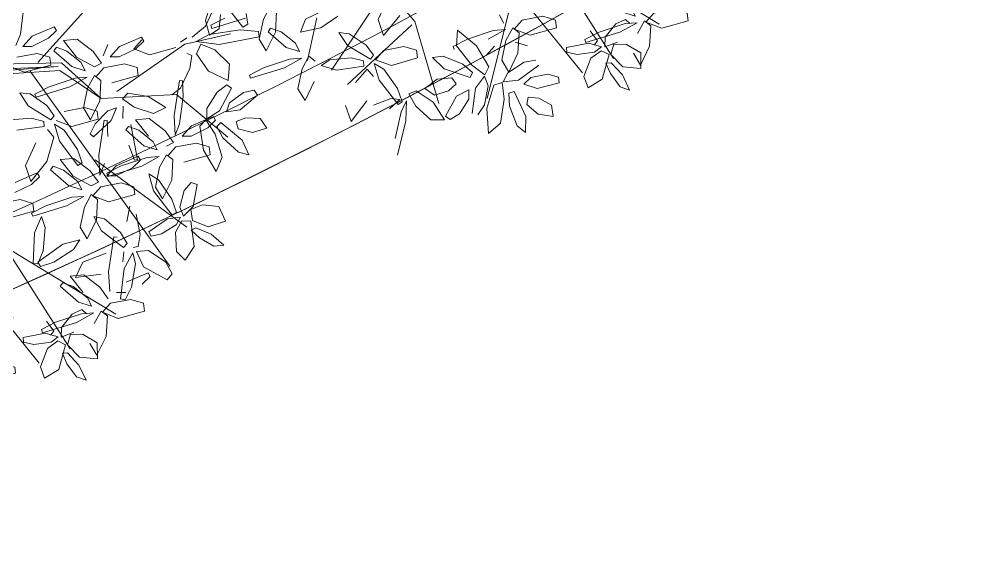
# Model space of a CAD drawing. Header units: millimetres. Extents: x 4980 to 19099, y 3891 to 5773.
# Drawn here: x 7873.9 to 7942.5, y 4163.3 to 4200.8 of the extents above; entities that cross this region are included whole.
import ezdxf

# ---------------------------------------------------------------- set-up
doc = ezdxf.new("R2010")
doc.units = ezdxf.units.MM
for name, color, linetype, lineweight in [('no3_ahşap gorunus on kalın', 34, 'Continuous', 20), ('no3_ölçü tefriş', 252, 'Continuous', 0), ('PLAN YAZI', 4, 'Continuous', 9)]:
    doc.layers.add(name, color=color, linetype=linetype, lineweight=lineweight)

# ---------------------------------------------------------------- blocks, each defined once
blk = doc.blocks.new('p34')
at = {"color": 44}
for p, q in [((1682.842, -14144.569), (1676.283, -14137.346)), ((1677.216, -14146.653), (1672.35, -14143.293)), ((1681.141, -14144.583), (1678.323, -14147.141)), ((1691.114, -14144.782), (1681.141, -14144.583)), ((1683.379, -14145.161), (1673.489, -14159.11)), ((1681.275, -14145.128), (1678.323, -14147.141)), ((1691.245, -14145.741), (1681.275, -14145.128)), ((1691.56, -14145.247), (1681.376, -14144.838)), ((1681.376, -14144.838), (1691.38, -14145.568)), ((1672.948, -14146.882), (1669.312, -14149.94)), ((1678.323, -14147.141), (1672.948, -14146.882)), ((1678.77, -14151.506), (1672.265, -14156.333)), ((1691.075, -14151.353), (1700.732, -14165.701)), ((1689.842, -14154.849), (1677.356, -14162.512)), ((1689.888, -14157.183), (1682.828, -14165.969)), ((1684.757, -14158.385), (1680.613, -14164.956)), ((1697.741, -14158.695), (1694.76, -14162.265)), ((1687.725, -14160.227), (1689.649, -14167.77)), ((1694.76, -14162.265), (1693.074, -14168.117)), ((1694.975, -14162.502), (1699.595, -14166.733)), ((1701.75, -14161.968), (1702.441, -14165.013))]:
    blk.add_line(p, q, dxfattribs=at)
at = {"color": 64}
for p, q in [((1670.379, -14140.941), (1670.877, -14142.023)), ((1683.819, -14140.597), (1684.07, -14142.525)), ((1667.041, -14142.803), (1667.087, -14142.407)), ((1667.087, -14142.407), (1668.406, -14142.289)), ((1668.406, -14142.289), (1670.62, -14142.611)), ((1672.35, -14143.293), (1669.101, -14142.57)), ((1670.877, -14142.023), (1671.814, -14142.803)), ((1681.653, -14142.01), (1681.503, -14142.287)), ((1681.503, -14142.287), (1682.073, -14142.834)), ((1683.226, -14142.681), (1681.653, -14142.01)), ((1669.901, -14143.33), (1667.041, -14142.803)), ((1671.541, -14143.118), (1669.901, -14143.33)), ((1670.62, -14142.611), (1671.541, -14143.118)), ((1672.654, -14143.156), (1672.205, -14142.847)), ((1675.433, -14142.781), (1675.283, -14143.058)), ((1675.283, -14143.058), (1675.853, -14143.606)), ((1675.419, -14142.964), (1675.992, -14143.603)), ((1677.006, -14143.452), (1675.433, -14142.781)), ((1680.019, -14142.917), (1678.875, -14143.801)), ((1680.992, -14143.003), (1680.019, -14142.917)), ((1680.071, -14144.177), (1680.992, -14143.003)), ((1682.073, -14142.834), (1683.254, -14143.411)), ((1683.906, -14143.405), (1683.226, -14142.681)), ((1669.162, -14144.725), (1670.213, -14143.7)), ((1670.213, -14143.7), (1671.205, -14143.304)), ((1671.205, -14143.304), (1671.52, -14143.981)), ((1672.203, -14143.96), (1671.858, -14144.112)), ((1674.868, -14144.038), (1672.993, -14143.53)), ((1675.992, -14143.603), (1674.868, -14144.038)), ((1675.853, -14143.606), (1677.034, -14144.182)), ((1677.686, -14144.176), (1677.006, -14143.452)), ((1677.85, -14143.296), (1678.172, -14144.111)), ((1678.875, -14143.801), (1678.287, -14144.63)), ((1680.767, -14143.75), (1679.738, -14144.568)), ((1680.409, -14144.857), (1681.692, -14143.726)), ((1681.506, -14143.472), (1680.767, -14143.75)), ((1681.692, -14143.726), (1681.506, -14143.472)), ((1671.52, -14143.981), (1670.683, -14145.224)), ((1671.858, -14144.112), (1671.99, -14145.039)), ((1677.034, -14144.182), (1677.686, -14144.176)), ((1678.287, -14144.63), (1678.791, -14144.886)), ((1678.791, -14144.886), (1680.071, -14144.177)), ((1679.738, -14144.568), (1679.463, -14145.16)), ((1669.279, -14145.887), (1669.162, -14144.725)), ((1670.683, -14145.224), (1669.279, -14145.887)), ((1671.99, -14145.039), (1672.675, -14146.436)), ((1675.693, -14145.516), (1675.76, -14144.954)), ((1675.76, -14144.954), (1676.659, -14144.679)), ((1676.659, -14144.679), (1678.119, -14144.95)), ((1678.119, -14144.95), (1678.692, -14145.59)), ((1679.463, -14145.16), (1680.409, -14144.857)), ((1672.521, -14145.896), (1672.49, -14147.033)), ((1672.75, -14145.871), (1672.521, -14145.896)), ((1673.139, -14148.365), (1672.75, -14145.871)), ((1677.568, -14146.025), (1675.693, -14145.516)), ((1678.795, -14145.506), (1678.347, -14145.852)), ((1678.347, -14145.852), (1678.436, -14147.313)), ((1679.29, -14146.394), (1678.795, -14145.506)), ((1680.187, -14145.686), (1679.313, -14145.626)), ((1679.313, -14145.626), (1680.554, -14146.302)), ((1669.034, -14146.453), (1669.379, -14146.214)), ((1669.889, -14148.048), (1669.034, -14146.453)), ((1669.379, -14146.214), (1670.068, -14146.713)), ((1670.068, -14146.713), (1670.801, -14147.891)), ((1672.675, -14146.436), (1673.293, -14146.902)), ((1679.596, -14147.808), (1679.29, -14146.394)), ((1668.178, -14146.749), (1669.183, -14147.476)), ((1672.49, -14147.033), (1672.742, -14148.961)), ((1674.984, -14147.01), (1673.725, -14147.811)), ((1676.427, -14146.768), (1674.984, -14147.01)), ((1675.987, -14147.762), (1676.818, -14147.177)), ((1676.818, -14147.177), (1676.427, -14146.768)), ((1669.183, -14147.476), (1669.41, -14148.12)), ((1670.8, -14148.625), (1669.889, -14148.048)), ((1670.801, -14147.891), (1670.8, -14148.625)), ((1673.725, -14147.811), (1674.614, -14148.215)), ((1674.614, -14148.215), (1675.987, -14147.762)), ((1676.785, -14148.579), (1676.753, -14147.704)), ((1677.85, -14148.015), (1677.233, -14147.804)), ((1677.233, -14147.804), (1677.633, -14148.713)), ((1670.324, -14148.446), (1670.175, -14148.723)), ((1670.175, -14148.723), (1670.744, -14149.27)), ((1670.216, -14149.706), (1670.864, -14148.697)), ((1671.898, -14149.117), (1670.324, -14148.446)), ((1670.864, -14148.697), (1671.313, -14149.137)), ((1673.063, -14149.776), (1673.139, -14148.365)), ((1674.911, -14148.582), (1673.766, -14149.466)), ((1675.883, -14148.668), (1674.911, -14148.582)), ((1674.963, -14149.842), (1675.883, -14148.668)), ((1670.744, -14149.27), (1671.925, -14149.847)), ((1671.313, -14149.137), (1671.041, -14150.851)), ((1672.577, -14149.841), (1671.898, -14149.117)), ((1672.742, -14148.961), (1673.063, -14149.776)), ((1673.766, -14149.466), (1673.178, -14150.295)), ((1675.658, -14149.415), (1674.63, -14150.233)), ((1676.398, -14149.137), (1675.658, -14149.415)), ((1676.212, -14149.009), (1675.749, -14151.491)), ((1671.925, -14149.847), (1672.577, -14149.841)), ((1671.551, -14150.344), (1673.011, -14150.615)), ((1673.011, -14150.615), (1673.583, -14151.255)), ((1673.178, -14150.295), (1673.683, -14150.55)), ((1674.63, -14150.233), (1674.355, -14150.825)), ((1674.355, -14150.825), (1675.301, -14150.522)), ((1673.687, -14151.171), (1673.239, -14151.517)), ((1673.239, -14151.517), (1673.327, -14152.977)), ((1674.182, -14152.059), (1673.687, -14151.171))]:
    blk.add_line(p, q, dxfattribs=at)
at = {"color": 62}
for p, q in [((1684.07, -14142.525), (1684.392, -14143.34)), ((1681.98, -14144.183), (1682.879, -14143.907)), ((1682.879, -14143.907), (1684.339, -14144.179)), ((1683.254, -14143.411), (1683.906, -14143.405)), ((1681.913, -14144.745), (1681.98, -14144.183)), ((1683.788, -14145.253), (1681.913, -14144.745)), ((1684.912, -14144.818), (1683.788, -14145.253)), ((1682.035, -14146.289), (1680.187, -14145.686)), ((1667.195, -14146.953), (1667.421, -14146.6)), ((1667.421, -14146.6), (1668.178, -14146.749)), ((1680.554, -14146.302), (1682.973, -14147.023)), ((1683.049, -14146.806), (1682.035, -14146.289)), ((1683.396, -14146.796), (1684.129, -14146.708)), ((1684.129, -14146.708), (1683.53, -14147.645)), ((1668.436, -14147.994), (1667.195, -14146.953)), ((1678.436, -14147.313), (1679.1, -14148.649)), ((1682.202, -14147.635), (1683.396, -14146.796)), ((1682.973, -14147.023), (1683.049, -14146.806)), ((1669.41, -14148.12), (1668.436, -14147.994)), ((1678.772, -14148.952), (1677.85, -14148.015)), ((1678.546, -14148.611), (1678.614, -14148.049)), ((1678.614, -14148.049), (1679.513, -14147.773)), ((1679.1, -14148.649), (1679.596, -14147.808)), ((1679.513, -14147.773), (1680.973, -14148.045)), ((1681.687, -14148.351), (1682.202, -14147.635)), ((1683.53, -14147.645), (1681.917, -14148.65)), ((1666.521, -14149.301), (1666.997, -14148.615)), ((1666.997, -14148.615), (1668.023, -14148.565)), ((1668.023, -14148.565), (1668.726, -14148.827)), ((1677.633, -14148.713), (1678.894, -14149.87)), ((1677.898, -14148.713), (1677.868, -14149.85)), ((1678.127, -14148.688), (1677.898, -14148.713)), ((1678.517, -14151.182), (1678.127, -14148.688)), ((1680.422, -14149.119), (1678.546, -14148.611)), ((1681.545, -14148.684), (1680.422, -14149.119)), ((1681.917, -14148.65), (1681.687, -14148.351)), ((1682.401, -14149.13), (1682.411, -14148.753)), ((1682.411, -14148.753), (1683.291, -14148.523)), ((1683.291, -14148.523), (1684.796, -14148.627)), ((1667.564, -14149.618), (1666.521, -14149.301)), ((1668.579, -14149.346), (1667.564, -14149.618)), ((1668.289, -14150.142), (1669.805, -14148.893)), ((1668.726, -14148.827), (1668.579, -14149.346)), ((1670.088, -14149.173), (1669.663, -14149.982)), ((1669.805, -14148.893), (1670.088, -14149.173)), ((1675.301, -14150.522), (1676.584, -14149.391)), ((1676.584, -14149.391), (1676.398, -14149.137)), ((1679.127, -14149.658), (1678.772, -14148.952)), ((1680.023, -14150.76), (1680.97, -14149.376)), ((1680.97, -14149.376), (1681.66, -14148.951)), ((1681.66, -14148.951), (1681.318, -14150.157)), ((1682.168, -14149.344), (1681.719, -14149.88)), ((1684.35, -14149.37), (1682.401, -14149.13)), ((1667.812, -14151.191), (1668.289, -14150.142)), ((1669.663, -14149.982), (1668.556, -14151.005)), ((1669.711, -14151.349), (1670.216, -14149.706)), ((1678.894, -14149.87), (1679.127, -14149.658)), ((1681.719, -14149.88), (1682.213, -14151.614)), ((1670.584, -14151.181), (1670.652, -14150.619)), ((1670.652, -14150.619), (1671.551, -14150.344)), ((1675.974, -14151.543), (1676.381, -14150.481)), ((1679.705, -14151.709), (1680.023, -14150.76)), ((1681.318, -14150.157), (1680.006, -14151.9)), ((1683.745, -14151.899), (1683.001, -14150.28)), ((1668.556, -14151.005), (1667.812, -14151.191)), ((1670.154, -14152.377), (1669.711, -14151.349)), ((1671.041, -14150.851), (1670.154, -14152.377)), ((1672.459, -14151.69), (1670.584, -14151.181)), ((1675.078, -14151.351), (1674.204, -14151.291)), ((1674.204, -14151.291), (1675.445, -14151.967)), ((1676.927, -14151.954), (1675.078, -14151.351)), ((1675.701, -14151.263), (1675.552, -14151.54)), ((1677.275, -14151.934), (1675.701, -14151.263)), ((1675.749, -14151.491), (1675.974, -14151.543)), ((1678.44, -14152.594), (1678.517, -14151.182)), ((1680.288, -14151.399), (1679.143, -14152.283)), ((1681.26, -14151.485), (1680.288, -14151.399)), ((1680.34, -14152.659), (1681.26, -14151.485)), ((1674.487, -14153.473), (1674.182, -14152.059)), ((1675.445, -14151.967), (1677.865, -14152.688)), ((1675.552, -14151.54), (1676.122, -14152.088)), ((1676.122, -14152.088), (1677.303, -14152.664)), ((1677.94, -14152.471), (1676.927, -14151.954)), ((1677.955, -14152.658), (1677.275, -14151.934)), ((1678.119, -14151.779), (1678.44, -14152.594)), ((1680.006, -14151.9), (1679.705, -14151.709)), ((1680.678, -14153.34), (1681.961, -14152.208)), ((1681.775, -14151.954), (1681.035, -14152.233)), ((1681.961, -14152.208), (1681.775, -14151.954)), ((1682.213, -14151.614), (1683.369, -14153.044)), ((1683.369, -14153.044), (1683.745, -14151.899)), ((1674.267, -14152.955), (1674.958, -14152.529)), ((1674.958, -14152.529), (1674.615, -14153.736)), ((1677.303, -14152.664), (1677.955, -14152.658)), ((1677.865, -14152.688), (1677.94, -14152.471)), ((1679.143, -14152.283), (1678.555, -14153.112)), ((1679.06, -14153.368), (1680.34, -14152.659)), ((1681.035, -14152.233), (1680.007, -14153.051)), ((1682.905, -14152.422), (1682.755, -14152.699)), ((1682.755, -14152.699), (1683.325, -14153.247)), ((1684.478, -14153.093), (1682.905, -14152.422)), ((1671.517, -14153.284), (1671.935, -14153.146)), ((1671.803, -14154.85), (1671.517, -14153.284)), ((1671.935, -14153.146), (1672.437, -14153.723)), ((1673.32, -14154.338), (1674.267, -14152.955)), ((1673.327, -14152.977), (1673.991, -14154.313)), ((1673.991, -14154.313), (1674.487, -14153.473)), ((1675.961, -14153.998), (1676.029, -14153.436)), ((1676.029, -14153.436), (1676.928, -14153.161)), ((1676.928, -14153.161), (1678.388, -14153.433)), ((1678.388, -14153.433), (1678.96, -14154.072)), ((1678.555, -14153.112), (1679.06, -14153.368)), ((1680.007, -14153.051), (1679.732, -14153.642)), ((1679.732, -14153.642), (1680.678, -14153.34)), ((1683.325, -14153.247), (1684.506, -14153.823)), ((1672.437, -14153.723), (1672.747, -14154.9)), ((1674.615, -14153.736), (1673.303, -14155.478)), ((1677.837, -14154.507), (1675.961, -14153.998)), ((1678.96, -14154.072), (1677.837, -14154.507)), ((1679.064, -14153.989), (1678.616, -14154.334)), ((1679.559, -14154.876), (1679.064, -14153.989)), ((1680.455, -14154.169), (1679.581, -14154.108)), ((1679.581, -14154.108), (1680.823, -14154.784)), ((1682.304, -14154.771), (1680.455, -14154.169)), ((1669.507, -14155.911), (1669.974, -14154.874)), ((1669.974, -14154.874), (1671.14, -14154.741)), ((1671.14, -14154.741), (1671.974, -14155.085)), ((1672.494, -14155.54), (1671.803, -14154.85)), ((1672.747, -14154.9), (1672.494, -14155.54)), ((1673.002, -14155.287), (1673.32, -14154.338)), ((1676.318, -14154.822), (1676.547, -14155.91)), ((1678.616, -14154.334), (1678.705, -14155.795)), ((1679.865, -14156.29), (1679.559, -14154.876)), ((1680.823, -14154.784), (1683.242, -14155.506)), ((1683.317, -14155.288), (1682.304, -14154.771)), ((1683.165, -14155.157), (1683.233, -14154.595)), ((1683.233, -14154.595), (1684.131, -14154.32)), ((1671.974, -14155.085), (1671.863, -14155.856)), ((1673.012, -14156.164), (1672.7, -14155.611)), ((1672.7, -14155.611), (1673.642, -14155.743)), ((1673.303, -14155.478), (1673.002, -14155.287)), ((1675.592, -14156.833), (1675.857, -14155.397)), ((1678.138, -14155.723), (1678.875, -14155.553)), ((1678.875, -14155.553), (1678.341, -14156.566)), ((1670.734, -14156.315), (1669.507, -14155.911)), ((1671.863, -14155.856), (1670.734, -14156.315)), ((1671.733, -14157.713), (1671.985, -14155.906)), ((1671.985, -14155.906), (1672.615, -14155.885)), ((1672.615, -14155.885), (1673.065, -14156.674)), ((1674.072, -14156.809), (1673.012, -14156.164)), ((1673.642, -14155.743), (1674.972, -14156.661)), ((1676.992, -14156.703), (1678.138, -14155.723)), ((1678.705, -14155.795), (1679.369, -14157.131)), ((1679.369, -14157.131), (1679.865, -14156.29)), ((1670.539, -14156.848), (1669.638, -14157.633)), ((1671.624, -14156.377), (1670.539, -14156.848)), ((1671.362, -14157.106), (1671.953, -14156.552)), ((1671.953, -14156.552), (1671.624, -14156.377)), ((1673.065, -14156.674), (1673.005, -14158.062)), ((1674.811, -14156.956), (1674.072, -14156.809)), ((1674.972, -14156.661), (1674.811, -14156.956)), ((1675.727, -14157.705), (1675.592, -14156.833)), ((1676.525, -14157.484), (1676.992, -14156.703)), ((1678.341, -14156.566), (1676.782, -14157.76)), ((1677.463, -14156.99), (1677.234, -14157.015)), ((1677.853, -14159.484), (1677.463, -14156.99)), ((1669.638, -14157.633), (1670.347, -14157.695)), ((1670.347, -14157.695), (1671.362, -14157.106)), ((1676.1, -14157.757), (1675.727, -14157.705)), ((1676.782, -14157.76), (1676.525, -14157.484)), ((1680.338, -14157.885), (1679.894, -14157.206)), ((1679.894, -14157.206), (1681.109, -14157.515)), ((1672.396, -14158.685), (1671.733, -14157.713)), ((1673.005, -14158.062), (1672.396, -14158.685)), ((1673.771, -14158.816), (1675.003, -14157.987)), ((1675.003, -14157.987), (1675.859, -14158.042)), ((1675.859, -14158.042), (1675.363, -14159.139)), ((1675.933, -14158.939), (1676.128, -14158.151)), ((1676.128, -14158.151), (1676.729, -14159.252)), ((1676.766, -14158.076), (1676.821, -14158.773)), ((1679.681, -14158.794), (1678.016, -14158.16)), ((1673.323, -14159.642), (1673.771, -14158.816)), ((1676.228, -14160.59), (1675.933, -14158.939)), ((1673.668, -14160.09), (1673.323, -14159.642)), ((1675.363, -14159.139), (1673.668, -14160.09)), ((1675.038, -14159.565), (1674.888, -14159.842)), ((1676.611, -14160.236), (1675.038, -14159.565)), ((1676.729, -14159.252), (1677.014, -14161.414)), ((1677.777, -14160.896), (1677.853, -14159.484)), ((1674.888, -14159.842), (1675.458, -14160.39)), ((1676.666, -14161.489), (1676.228, -14160.59)), ((1675.298, -14162.3), (1675.365, -14161.738)), ((1675.365, -14161.738), (1676.264, -14161.463))]:
    blk.add_line(p, q, dxfattribs=at)
at = {"color": 60}
for p, q in [((1684.131, -14154.32), (1685.592, -14154.592)), ((1682.357, -14156.311), (1682.614, -14155.542)), ((1682.614, -14155.542), (1683.124, -14156.688)), ((1685.04, -14155.666), (1683.165, -14155.157)), ((1683.242, -14155.506), (1683.317, -14155.288)), ((1682.517, -14157.981), (1682.357, -14156.311)), ((1683.124, -14156.688), (1683.234, -14158.866)), ((1681.109, -14157.515), (1682.887, -14158.778)), ((1681.747, -14158.793), (1680.338, -14157.885)), ((1682.881, -14158.912), (1682.517, -14157.981)), ((1680.215, -14159.875), (1679.681, -14158.794)), ((1682.705, -14159.084), (1681.747, -14158.793)), ((1682.887, -14158.778), (1682.705, -14159.084)), ((1683.234, -14158.866), (1682.881, -14158.912)), ((1678.388, -14159.664), (1680.215, -14159.875)), ((1679.624, -14159.701), (1678.48, -14160.585)), ((1680.597, -14159.787), (1679.624, -14159.701)), ((1679.676, -14160.961), (1680.597, -14159.787)), ((1681.111, -14160.256), (1680.372, -14160.535)), ((1681.297, -14160.51), (1681.111, -14160.256)), ((1676.639, -14160.966), (1677.291, -14160.96)), ((1678.48, -14160.585), (1677.891, -14161.414)), ((1680.372, -14160.535), (1679.343, -14161.353)), ((1680.014, -14161.642), (1681.297, -14160.51)), ((1697.372, -14162.109), (1696.628, -14160.49)), ((1709.379, -14161.129), (1709.69, -14162.132)), ((1676.264, -14161.463), (1677.724, -14161.735)), ((1677.014, -14161.414), (1676.666, -14161.489)), ((1677.724, -14161.735), (1678.296, -14162.374)), ((1679.343, -14161.353), (1679.068, -14161.944)), ((1679.068, -14161.944), (1680.014, -14161.642)), ((1688.731, -14161.812), (1688.456, -14162.403)), ((1695.84, -14161.824), (1696.996, -14163.254)), ((1702.568, -14162.075), (1701.267, -14161.442)), ((1704.62, -14161.521), (1704.709, -14162.982)), ((1705.563, -14162.063), (1705.068, -14161.176)), ((1706.681, -14162.394), (1706.8, -14161.632)), ((1708.034, -14161.325), (1707.042, -14162.606)), ((1708.711, -14162.738), (1708.62, -14161.715)), ((1677.173, -14162.809), (1675.298, -14162.3)), ((1678.296, -14162.374), (1677.173, -14162.809)), ((1678.4, -14162.291), (1677.952, -14162.636)), ((1678.895, -14163.178), (1678.4, -14162.291)), ((1679.791, -14162.471), (1678.917, -14162.41)), ((1678.917, -14162.41), (1680.159, -14163.086)), ((1679.437, -14162.47), (1679.763, -14162.173)), ((1679.763, -14162.173), (1680.456, -14162.496)), ((1681.64, -14163.073), (1679.791, -14162.471)), ((1680.456, -14162.496), (1681.218, -14163.445)), ((1684.685, -14162.76), (1684.753, -14162.197)), ((1684.753, -14162.197), (1685.652, -14161.922)), ((1685.652, -14161.922), (1687.112, -14162.194)), ((1687.112, -14162.194), (1687.684, -14162.833)), ((1696.996, -14163.254), (1697.372, -14162.109)), ((1700.259, -14161.848), (1701.462, -14162.681)), ((1702.922, -14162.985), (1702.568, -14162.075)), ((1705.869, -14163.477), (1705.563, -14162.063)), ((1707.042, -14162.606), (1706.681, -14162.394)), ((1706.827, -14161.971), (1709.246, -14162.693)), ((1709.322, -14162.475), (1708.308, -14161.958)), ((1709.246, -14162.693), (1709.322, -14162.475)), ((1709.69, -14162.132), (1709.416, -14163.187)), ((1677.952, -14162.636), (1678.041, -14164.097)), ((1680.159, -14163.086), (1682.578, -14163.808)), ((1682.654, -14163.59), (1681.64, -14163.073)), ((1681.768, -14163.698), (1682.283, -14162.982)), ((1686.56, -14163.268), (1684.685, -14162.76)), ((1687.684, -14162.833), (1686.56, -14163.268)), ((1687.788, -14162.75), (1687.34, -14163.096)), ((1687.34, -14163.096), (1687.428, -14164.556)), ((1688.283, -14163.638), (1687.788, -14162.75)), ((1689.179, -14162.93), (1688.305, -14162.87)), ((1688.305, -14162.87), (1689.546, -14163.546)), ((1691.028, -14163.533), (1689.179, -14162.93)), ((1690.376, -14164.008), (1691.742, -14162.89)), ((1691.742, -14162.89), (1691.796, -14164.007)), ((1698.249, -14163.933), (1699.455, -14163.111)), ((1699.455, -14163.111), (1700.188, -14163.033)), ((1700.188, -14163.033), (1699.577, -14163.962)), ((1701.462, -14162.681), (1702.922, -14162.985)), ((1704.309, -14162.966), (1703.277, -14163.779)), ((1703.946, -14164.072), (1705.235, -14162.947)), ((1705.05, -14162.692), (1704.309, -14162.966)), ((1704.709, -14162.982), (1705.373, -14164.318)), ((1705.235, -14162.947), (1705.05, -14162.692)), ((1709.416, -14163.187), (1708.711, -14162.738)), ((1681.247, -14164.133), (1680.335, -14163.783)), ((1681.218, -14163.445), (1681.247, -14164.133)), ((1681.464, -14164.114), (1682.378, -14163.851)), ((1681.998, -14163.997), (1681.768, -14163.698)), ((1682.378, -14163.851), (1683.967, -14164.149)), ((1682.578, -14163.808), (1682.654, -14163.59)), ((1686.738, -14164.038), (1687.637, -14163.763)), ((1688.588, -14165.051), (1688.283, -14163.638)), ((1692.041, -14164.05), (1691.028, -14163.533)), ((1703.277, -14163.779), (1702.998, -14164.369)), ((1705.373, -14164.318), (1705.869, -14163.477)), ((1678.041, -14164.097), (1678.705, -14165.433)), ((1678.669, -14165.687), (1678.674, -14164.55)), ((1678.674, -14164.55), (1679.685, -14163.954)), ((1679.685, -14163.954), (1680.587, -14163.929)), ((1680.587, -14163.929), (1680.8, -14164.678)), ((1680.932, -14164.674), (1681.498, -14164.399)), ((1681.974, -14164.492), (1681.464, -14164.114)), ((1681.498, -14164.399), (1682.23, -14164.937)), ((1683.205, -14164.65), (1681.974, -14164.492)), ((1683.94, -14164.484), (1683.205, -14164.65)), ((1683.967, -14164.149), (1683.94, -14164.484)), ((1687.428, -14164.556), (1688.092, -14165.892)), ((1689.097, -14164.035), (1689.669, -14164.674)), ((1689.52, -14165.518), (1690.376, -14164.008)), ((1691.796, -14164.007), (1690.748, -14165.369)), ((1691.966, -14164.267), (1692.041, -14164.05)), ((1694.581, -14164.858), (1694.656, -14164.297)), ((1694.656, -14164.297), (1695.558, -14164.034)), ((1695.558, -14164.034), (1697.015, -14164.326)), ((1697.015, -14164.326), (1697.578, -14164.974)), ((1697.724, -14164.642), (1698.249, -14163.933)), ((1699.577, -14163.962), (1697.95, -14164.944)), ((1702.998, -14164.369), (1703.946, -14164.072)), ((1678.705, -14165.433), (1679.201, -14164.592)), ((1680.8, -14164.678), (1679.955, -14165.557)), ((1680.793, -14165.252), (1679.993, -14166.122)), ((1681.164, -14165.277), (1680.793, -14165.252)), ((1681.436, -14166.427), (1680.932, -14164.674)), ((1682.23, -14164.937), (1682.74, -14166.229)), ((1686.147, -14165.053), (1686.986, -14165.199)), ((1686.986, -14165.199), (1688.161, -14165.937)), ((1688.092, -14165.892), (1688.588, -14165.051)), ((1691.362, -14165.305), (1692.758, -14164.734)), ((1693.52, -14164.822), (1692.705, -14165.636)), ((1692.758, -14164.734), (1693.52, -14164.822)), ((1696.449, -14165.393), (1694.581, -14164.858)), ((1697.578, -14164.974), (1696.449, -14165.393)), ((1696.993, -14165.657), (1697.689, -14165.242)), ((1697.689, -14165.242), (1697.33, -14166.443)), ((1697.95, -14164.944), (1697.724, -14164.642)), ((1698.428, -14165.431), (1698.443, -14165.054)), ((1698.443, -14165.054), (1699.326, -14164.837)), ((1699.326, -14164.837), (1700.829, -14164.961)), ((1700.829, -14164.961), (1701.468, -14165.365)), ((1702.329, -14164.712), (1701.879, -14165.055)), ((1702.819, -14165.602), (1702.329, -14164.712)), ((1703.719, -14164.899), (1702.845, -14164.834)), ((1702.845, -14164.834), (1704.083, -14165.517)), ((1705.565, -14165.512), (1703.719, -14164.899)), ((1679.955, -14165.557), (1678.669, -14165.687)), ((1680.85, -14166.024), (1681.164, -14165.277)), ((1687.409, -14166.478), (1685.942, -14165.419)), ((1688.161, -14165.937), (1688.482, -14166.597)), ((1689.787, -14166.087), (1689.52, -14165.518)), ((1690.748, -14165.369), (1689.787, -14166.087)), ((1690.681, -14165.914), (1691.362, -14165.305)), ((1690.847, -14166.275), (1690.681, -14165.914)), ((1692.705, -14165.636), (1690.847, -14166.275)), ((1696.027, -14167.028), (1696.993, -14165.657)), ((1698.192, -14165.641), (1697.735, -14166.171)), ((1699.012, -14166.589), (1698.192, -14165.641)), ((1700.373, -14165.698), (1698.428, -14165.431)), ((1701.468, -14165.365), (1700.373, -14165.698)), ((1703.117, -14167.017), (1702.819, -14165.602)), ((1704.083, -14165.517), (1706.499, -14166.251)), ((1706.575, -14166.034), (1705.565, -14165.512)), ((1679.993, -14166.122), (1679.489, -14167.206)), ((1680.163, -14166.975), (1680.85, -14166.024)), ((1682.437, -14167.046), (1681.436, -14166.427)), ((1682.74, -14166.229), (1682.437, -14167.046)), ((1684.508, -14166.675), (1684.556, -14166.258)), ((1684.556, -14166.258), (1685.302, -14166.061)), ((1685.302, -14166.061), (1686.524, -14166.274)), ((1686.524, -14166.274), (1687.011, -14166.752)), ((1688.482, -14166.597), (1687.409, -14166.478)), ((1688.43, -14167.825), (1688.57, -14166.633)), ((1688.57, -14166.633), (1689.167, -14166.832)), ((1689.564, -14166.864), (1689.822, -14166.177)), ((1689.822, -14166.177), (1690.473, -14167.037)), ((1691.835, -14166.715), (1692.155, -14166.281)), ((1692.155, -14166.281), (1693.2, -14166.382)), ((1693.2, -14166.382), (1694.067, -14167.043)), ((1697.33, -14166.443), (1695.994, -14168.167)), ((1701.96, -14166.516), (1702.617, -14167.856)), ((1706.499, -14166.251), (1706.575, -14166.034)), ((1679.489, -14167.206), (1680.163, -14166.975)), ((1686.08, -14167.067), (1684.508, -14166.675)), ((1687.011, -14166.752), (1686.08, -14167.067)), ((1686.89, -14169.062), (1687.704, -14167.274)), ((1687.704, -14167.274), (1688.081, -14167.402)), ((1689.167, -14166.832), (1689.674, -14168.492)), ((1689.837, -14168.224), (1689.564, -14166.864)), ((1690.473, -14167.037), (1690.715, -14168.83)), ((1690.934, -14167.82), (1690.946, -14167.137)), ((1690.946, -14167.137), (1691.815, -14167.596)), ((1692.402, -14167.207), (1691.835, -14166.715)), ((1693.38, -14167.52), (1692.402, -14167.207)), ((1694.067, -14167.043), (1693.38, -14167.52)), ((1694.697, -14167.203), (1693.486, -14168.025)), ((1695.223, -14167.412), (1694.697, -14167.203)), ((1695.696, -14167.972), (1696.027, -14167.028)), ((1702.617, -14167.856), (1703.117, -14167.017)), ((1685.059, -14168.255), (1685.959, -14167.761)), ((1685.959, -14167.761), (1686.706, -14167.688)), ((1686.706, -14167.688), (1686.801, -14168.219)), ((1688.081, -14167.402), (1688.055, -14168.315)), ((1688.697, -14169.523), (1688.43, -14167.825)), ((1691.62, -14168.853), (1690.934, -14167.82)), ((1691.815, -14167.596), (1692.612, -14169.006)), ((1694.712, -14168.291), (1695.223, -14167.412)), ((1695.778, -14168.701), (1695.384, -14167.918)), ((1695.384, -14167.918), (1695.436, -14169.331)), ((1695.994, -14168.167), (1695.696, -14167.972)), ((1696.511, -14167.745), (1695.862, -14167.81)), ((1695.862, -14167.81), (1696.605, -14168.47)), ((1697.739, -14168.213), (1696.511, -14167.745)), ((1698.205, -14167.912), (1699.341, -14169.358)), ((1684.932, -14169.081), (1685.059, -14168.255)), ((1686.801, -14168.219), (1686.008, -14168.908)), ((1688.055, -14168.315), (1687.507, -14169.721)), ((1689.674, -14168.492), (1689.545, -14170.252)), ((1690.308, -14168.933), (1689.837, -14168.224)), ((1693.486, -14168.025), (1692.676, -14169.277)), ((1693.652, -14169.275), (1694.712, -14168.291)), ((1699.341, -14169.358), (1699.733, -14168.218)), ((1686.008, -14168.908), (1684.932, -14169.081)), ((1686.92, -14170.213), (1686.89, -14169.062)), ((1692.277, -14169.258), (1691.62, -14168.853)), ((1692.612, -14169.006), (1692.277, -14169.258)), ((1692.676, -14169.277), (1693.652, -14169.275)), ((1695.436, -14169.331), (1696.049, -14171.78)), ((1696.202, -14170.599), (1695.778, -14168.701)), ((1687.507, -14169.721), (1686.92, -14170.213)), ((1689.545, -14170.252), (1688.697, -14169.523))]:
    blk.add_line(p, q, dxfattribs=at)

msp = doc.modelspace()

# ---------------------------------------------------------------- linework, layer by layer
at = {"layer": 'no3_ahşap gorunus on kalın', "elevation": -0.527}
msp.add_lwpolyline([(7959.011, 4230.575, -0.065201), (7845.51, 4170.083), (7845.51, 4207.676, 0.062909), (7938.678, 4259.063), (7959.011, 4230.575)], format="xyb", dxfattribs=at)
msp.add_lwpolyline([(7952.022, 4231.761, -0.059908), (7848.74, 4176.669), (7848.767, 4203.283, 0.056298), (7937.519, 4252.081)], format="xyb", close=True, dxfattribs=at)
at = {"layer": 'no3_ahşap gorunus on kalın'}
msp.add_arc((7671.303, 4633.672, -0.527), 495.24, 290.59517, 350.28285, dxfattribs=at)
at = {"layer": 'PLAN YAZI', "color": 154}
for radius, start, end in [(495.24, 290.59517, 350.25481), (588.235, 287.226616, 350.254812)]:
    msp.add_arc((7671.303, 4633.672, -0.527), radius, start, end, dxfattribs=at)

# ---------------------------------------------------------------- block references
at = {"layer": 'no3_ölçü tefriş', "xscale": -1, "rotation": 0.2328300535295913}
for p in [(9539.278, 18369.641), (9500.543, 18348.967)]:
    msp.add_blockref('p34', p, dxfattribs=at)

doc.saveas('drawing.dxf')
